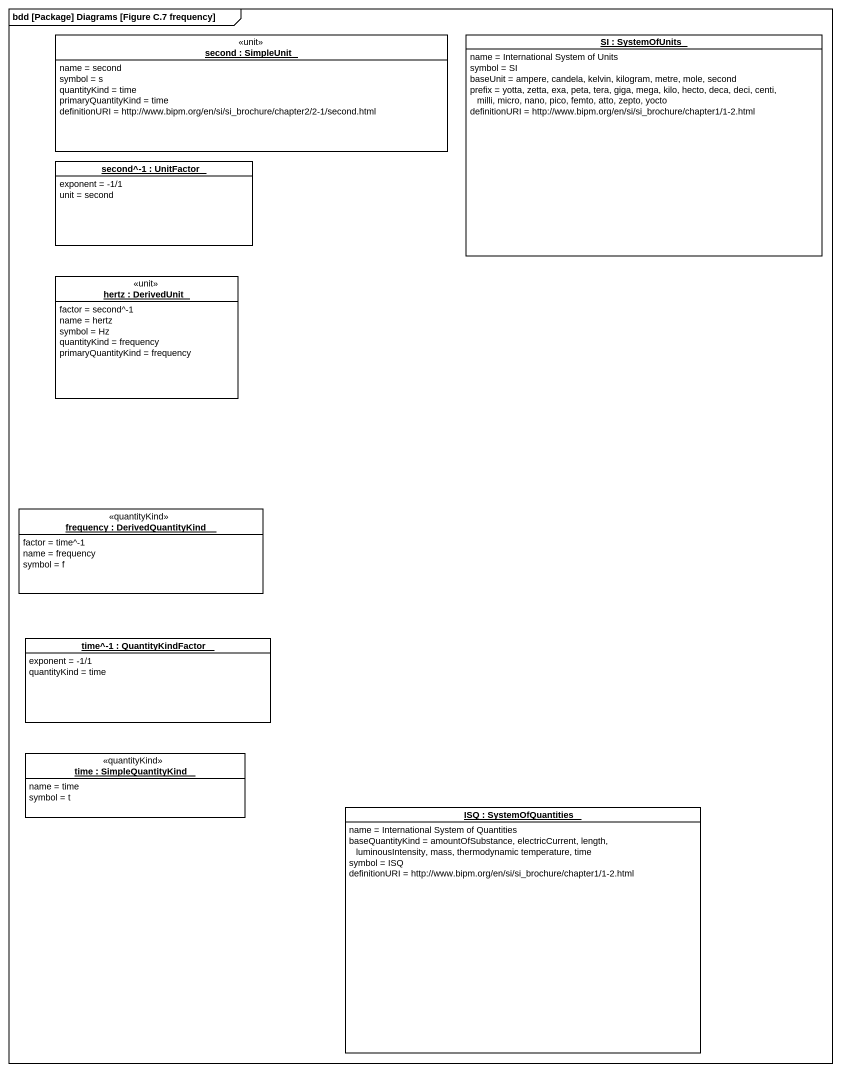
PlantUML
@startuml
mainframe bdd [Package] Diagrams [Figure C.7 frequency]
hide circle
hide empty members
object "second : SimpleUnit" as second <<unit>> #FFFFFF {
  name = second
  symbol = s
  quantityKind = time
  primaryQuantityKind = time
  definitionURI = http://www.bipm.org/en/si/si_brochure/chapter2/2-1/second.html
}
object "SI : SystemOfUnits" as SI #FFFFFF {
  name = International System of Units
  symbol = SI
  baseUnit = ampere, candela, kelvin, kilogram, metre, mole, second
  prefix = yotta, zetta, exa, peta, tera, giga, mega, kilo, hecto, deca, deci, centi, milli, micro, nano, pico, femto, atto, zepto, yocto
  definitionURI = http://www.bipm.org/en/si/si_brochure/chapter1/1-2.html
}
object "second^-1 : UnitFactor" as second_1 #FFFFFF {
  exponent = -1/1
  unit = second
}
object "hertz : DerivedUnit" as hertz <<unit>> #FFFFFF {
  factor = second^-1
  name = hertz
  symbol = Hz
  quantityKind = frequency
  primaryQuantityKind = frequency
}
object "frequency : DerivedQuantityKind" as frequency <<quantityKind>> #FFFFFF {
  factor = time^-1
  name = frequency
  symbol = f
}
object "time^-1 : QuantityKindFactor" as time_1 #FFFFFF {
  exponent = -1/1
  quantityKind = time
}
object "time : SimpleQuantityKind" as time <<quantityKind>> #FFFFFF {
  name = time
  symbol = t
}
object "ISQ : SystemOfQuantities" as ISQ #FFFFFF {
  name = International System of Quantities
  baseQuantityKind = amountOfSubstance, electricCurrent, length, luminousIntensity, mass, thermodynamic temperature, time
  symbol = ISQ
  definitionURI = http://www.bipm.org/en/si/si_brochure/chapter1/1-2.html
}
@enduml
